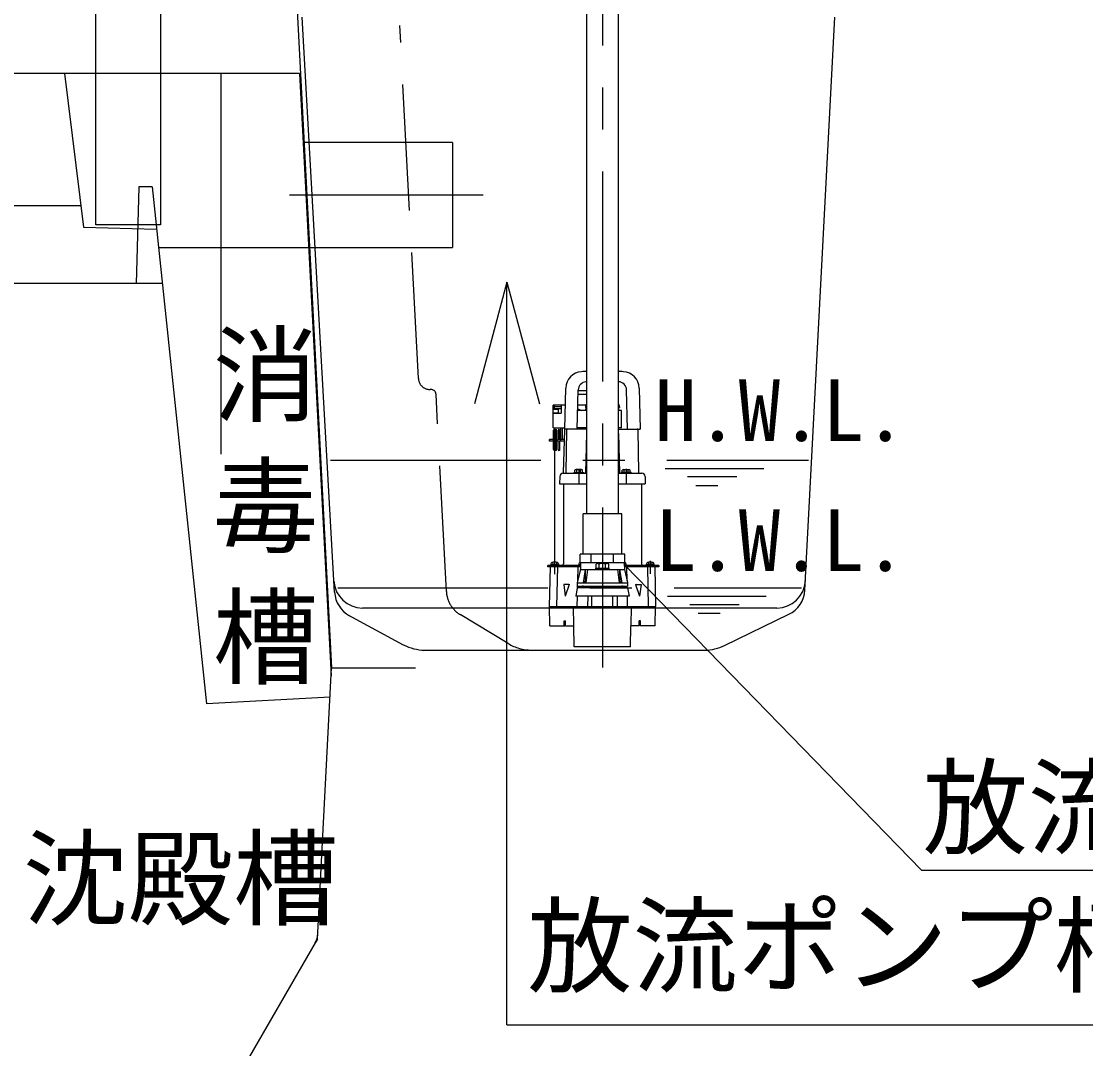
# Model space of a CAD drawing. Units: millimetres, scale not verified. Extents: x -14850 to 14850, y -10500 to 10500.
# Drawn here: x -7994 to -6728, y -4726 to -3504 of the extents above; entities that cross this region are included whole.
import ezdxf
from ezdxf.enums import TextEntityAlignment as Align

# ---------------------------------------------------------------- set-up
doc = ezdxf.new("R2010")
doc.units = ezdxf.units.MM
doc.header["$LTSCALE"] = 50
for name, pattern in [('CHAIN1', [8, 5, -1, 1, -1]), ('DASHED3', [4, 3, -1]), ('LONG_DASHED1', [7, 6, -1])]:
    doc.linetypes.add(name, pattern=pattern)
doc.layers.add('0-0_機器', color=3, linetype='Continuous', lineweight=25)
doc.layers.add('0-1_空気管', color=3, linetype='Continuous', lineweight=25)
doc.styles.add('ＭＳ ゴシック', font='')
doc.styles.get('ＭＳ ゴシック').set_extended_font_data('MS Gothic')

msp = doc.modelspace()

# ---------------------------------------------------------------- linework, layer by layer
at = {"layer": '0-0_機器', "linetype": 'CHAIN1'}
for p, q in [((-7302.41, -3282.73), (-7302.41, -4273.04)), ((-7625.82, -4026.22), (-7057.5, -4026.22)), ((-7227.88, -4036.22), (-7110.3, -4036.22)), ((-7142.59, -4046.22), (-7201.38, -4046.22)), ((-7191.45, -4056.22), (-7164.95, -4056.22)), ((-7617.26, -4178.22), (-7065.46, -4178.22)), ((-7225.12, -4188.22), (-7107.53, -4188.22)), ((-7139.83, -4198.22), (-7198.62, -4198.22)), ((-7188.68, -4208.22), (-7162.18, -4208.22))]:
    msp.add_line(p, q, dxfattribs=at)
at = {"layer": '0-0_機器'}
for p, q in [((-7321.41, -3399.22), (-7321.41, -4090.22)), ((-7283.41, -4090.22), (-7283.41, -3399.22)), ((-7620.98, -4183.35), (-7659.53, -3499.22)), ((-7061.6, -4180.83), (-7025.87, -3499.22)), ((-7346.14, -3940.44), (-7347.41, -3989.22)), ((-7332.41, -3989.22), (-7331.2, -3942.69)), ((-7321.41, -3948.22), (-7331.34, -3948.22)), ((-7321.41, -3943.72), (-7331.22, -3943.72)), ((-7272.41, -3989.22), (-7273.63, -3942.69)), ((-7258.69, -3940.44), (-7257.41, -3989.22)), ((-7361.03, -3964.72), (-7361.03, -3960.72)), ((-7346.67, -3960.72), (-7361.03, -3960.72)), ((-7360.99, -3964.72), (-7360.99, -3960.72)), ((-7359.27, -3964.72), (-7359.27, -3960.72)), ((-7351.69, -3962.72), (-7359.27, -3962.72)), ((-7351.69, -3960.72), (-7351.69, -3970.22)), ((-7322.32, -3960.72), (-7331.67, -3960.72)), ((-7322.49, -3961.56), (-7322.6, -3963.72)), ((-7282.34, -3961.56), (-7282.23, -3963.72)), ((-7361.59, -3964.72), (-7361.59, -3970.22)), ((-7361.59, -3964.72), (-7351.69, -3964.72)), ((-7361.59, -3965.72), (-7354.83, -3965.72)), ((-7361.59, -3970.02), (-7354.83, -3970.02)), ((-7361.59, -3970.22), (-7351.69, -3970.22)), ((-7361.03, -3987.72), (-7361.03, -3970.22)), ((-7354.83, -3965.72), (-7353.83, -3964.72)), ((-7354.83, -3970.02), (-7354.83, -3965.72)), ((-7353.83, -3970.22), (-7354.83, -3970.02)), ((-7331.82, -3966.63), (-7330.4, -3967.22)), ((-7331.78, -3965.13), (-7326.77, -3967.22)), ((-7321.41, -3967.22), (-7330.4, -3967.22)), ((-7321.41, -3963.72), (-7322.6, -3963.72)), ((-7322.11, -3967.22), (-7322.11, -3965.72)), ((-7321.41, -3965.72), (-7322.11, -3965.72)), ((-7322.1, -3963.72), (-7322.1, -3965.72)), ((-7282.23, -3963.72), (-7283.41, -3963.72)), ((-7282.72, -3965.72), (-7283.41, -3965.72)), ((-7279.72, -3967.22), (-7283.41, -3967.22)), ((-7282.73, -3965.72), (-7282.73, -3963.72)), ((-7282.72, -3967.22), (-7282.72, -3965.72)), ((-7279.72, -3987.72), (-7279.72, -3967.22)), ((-7361.03, -3987.72), (-7347.38, -3987.72)), ((-7359.28, -3987.72), (-7359.28, -4147.62)), ((-7352.46, -3987.72), (-7352.46, -4001.72)), ((-7350.46, -3987.72), (-7350.46, -4001.72)), ((-7321.41, -3987.72), (-7332.37, -3987.72)), ((-7279.72, -3987.72), (-7283.41, -3987.72)), ((-7360.65, -4013.72), (-7360.65, -3990.72)), ((-7359.65, -3989.72), (-7359.28, -3989.72)), ((-7358.68, -4013.84), (-7358.68, -3990.72)), ((-7357.68, -3989.72), (-7356.93, -3989.72)), ((-7356.93, -4014.72), (-7356.93, -3989.72)), ((-7355.17, -4001.72), (-7355.17, -3990.72)), ((-7354.17, -3989.72), (-7353.42, -3989.72)), ((-7353.42, -4001.72), (-7353.42, -3989.72)), ((-7347.7, -3990.19), (-7349.04, -4041.43)), ((-7321.41, -3989.22), (-7347.41, -3989.22)), ((-7345.66, -4041.42), (-7344.75, -3990.2)), ((-7321.41, -3994.38), (-7322.65, -4041.43)), ((-7283.41, -3989.22), (-7257.41, -3989.22)), ((-7283.41, -3994.38), (-7282.18, -4041.43)), ((-7259.17, -4041.42), (-7260.08, -3990.2)), ((-7365.53, -4003.72), (-7365.53, -4001.72)), ((-7360.65, -4001.72), (-7365.53, -4001.72)), ((-7360.65, -4003.72), (-7365.53, -4003.72)), ((-7365.28, -4001.72), (-7365.28, -4003.72)), ((-7348, -4001.72), (-7355.71, -4001.72)), ((-7355.71, -4003.72), (-7355.71, -4001.72)), ((-7348.05, -4003.72), (-7355.71, -4003.72)), ((-7355.17, -4013.72), (-7355.17, -4003.72)), ((-7353.42, -4003.72), (-7353.42, -4014.72)), ((-7351.96, -4003.72), (-7351.96, -4001.72)), ((-7359.28, -4014.72), (-7359.65, -4014.72)), ((-7356.93, -4014.72), (-7357.8, -4014.72)), ((-7353.42, -4014.72), (-7354.17, -4014.72)), ((-7335.27, -4040.92), (-7335.27, -4038.04)), ((-7327.19, -4037.42), (-7334.12, -4037.42)), ((-7332.96, -4040.92), (-7332.96, -4038.04)), ((-7330.65, -4036.72), (-7330.65, -4054.86)), ((-7328.34, -4040.92), (-7328.34, -4038.04)), ((-7326.04, -4040.92), (-7326.04, -4038.04)), ((-7278.79, -4040.92), (-7278.79, -4038.04)), ((-7277.64, -4037.42), (-7270.71, -4037.42)), ((-7276.48, -4040.92), (-7276.48, -4038.04)), ((-7274.17, -4036.72), (-7274.17, -4054.86)), ((-7271.87, -4040.92), (-7271.87, -4038.04)), ((-7269.56, -4040.92), (-7269.56, -4038.04)), ((-7353.19, -4045.61), (-7353.41, -4054.22)), ((-7349.19, -4041.72), (-7321.41, -4041.72)), ((-7336.6, -4040.92), (-7336.6, -4041.72)), ((-7283.41, -4041.72), (-7255.64, -4041.72)), ((-7280.12, -4040.92), (-7280.12, -4041.72)), ((-7268.22, -4040.92), (-7280.12, -4040.92)), ((-7268.22, -4040.92), (-7268.22, -4041.72)), ((-7251.64, -4045.61), (-7251.41, -4054.22)), ((-7353.41, -4054.22), (-7321.41, -4054.22)), ((-7348.91, -4054.22), (-7348.91, -4149.72)), ((-7283.41, -4054.22), (-7251.41, -4054.22)), ((-7255.91, -4054.22), (-7255.91, -4149.72)), ((-7325.41, -4138.22), (-7325.41, -4090.22)), ((-7275.86, -4138.22), (-7328.97, -4138.22)), ((-7315.69, -4148.22), (-7315.69, -4138.22)), ((-7289.14, -4148.22), (-7289.14, -4138.22)), ((-7275.86, -4148.22), (-7275.86, -4138.22)), ((-7328.48, -4151.72), (-7367.46, -4151.72)), ((-7367.46, -4153.22), (-7367.46, -4151.72)), ((-7354.23, -4150.92), (-7364.23, -4150.92)), ((-7364.23, -4150.92), (-7364.23, -4151.72)), ((-7363.73, -4149.63), (-7363.73, -4150.92)), ((-7361.63, -4147.86), (-7360.94, -4150.46)), ((-7359.23, -4150.92), (-7360.94, -4150.46)), ((-7359.23, -4145.45), (-7359.23, -4161.99)), ((-7359.23, -4150.92), (-7357.53, -4150.46)), ((-7356.83, -4147.86), (-7357.53, -4150.46)), ((-7354.73, -4149.63), (-7354.73, -4150.92)), ((-7354.23, -4150.92), (-7354.23, -4151.72)), ((-7330.95, -4150.92), (-7330.95, -4151.72)), ((-7328.46, -4150.92), (-7330.95, -4150.92)), ((-7330.45, -4149.63), (-7330.45, -4150.92)), ((-7328.43, -4149.2), (-7328.55, -4156.11)), ((-7309.92, -4154.62), (-7309.92, -4150.12)), ((-7296.78, -4149.12), (-7308.04, -4149.12)), ((-7306.17, -4154.62), (-7306.17, -4150.12)), ((-7298.66, -4154.62), (-7298.66, -4150.12)), ((-7294.91, -4154.62), (-7294.91, -4150.12)), ((-7276.4, -4149.2), (-7276.28, -4156.11)), ((-7273.88, -4150.92), (-7276.37, -4150.92)), ((-7235.41, -4151.72), (-7276.35, -4151.72)), ((-7274.38, -4149.63), (-7274.38, -4150.92)), ((-7273.88, -4150.92), (-7273.88, -4151.72)), ((-7250.6, -4150.92), (-7250.6, -4151.72)), ((-7240.6, -4150.92), (-7250.6, -4150.92)), ((-7250.1, -4149.63), (-7250.1, -4150.92)), ((-7248, -4147.86), (-7247.3, -4150.46)), ((-7245.6, -4150.92), (-7247.3, -4150.46)), ((-7245.6, -4145.9), (-7245.6, -4161.4)), ((-7245.6, -4150.92), (-7243.89, -4150.46)), ((-7243.2, -4147.86), (-7243.89, -4150.46)), ((-7241.1, -4149.63), (-7241.1, -4150.92)), ((-7240.6, -4150.92), (-7240.6, -4151.72)), ((-7235.41, -4151.72), (-7235.41, -4153.22)), ((-7328.48, -4153.22), (-7367.46, -4153.22)), ((-7364.73, -4153.22), (-7365.73, -4200.22)), ((-7355.92, -4153.22), (-7356.91, -4200.22)), ((-7328.58, -4156.32), (-7332.32, -4171.99)), ((-7331.77, -4169.69), (-7331.43, -4153.22)), ((-7328.55, -4156.22), (-7276.27, -4156.22)), ((-7322.8, -4156.22), (-7325.36, -4172.09)), ((-7322.8, -4156.22), (-7323.04, -4170.24)), ((-7320.27, -4156.22), (-7322.33, -4172.09)), ((-7310.41, -4154.62), (-7294.41, -4154.62)), ((-7310.41, -4156.22), (-7310.41, -4154.62)), ((-7294.41, -4156.22), (-7294.41, -4154.62)), ((-7284.56, -4156.22), (-7282.5, -4172.09)), ((-7282.03, -4156.22), (-7279.47, -4172.09)), ((-7282.03, -4156.22), (-7281.79, -4170.24)), ((-7235.41, -4153.22), (-7276.35, -4153.22)), ((-7276.25, -4156.32), (-7272.51, -4171.99)), ((-7273.06, -4169.69), (-7273.4, -4153.22)), ((-7248.91, -4153.22), (-7247.91, -4200.22)), ((-7240.1, -4153.22), (-7239.1, -4200.22)), ((-7342.63, -4174.22), (-7348.34, -4174.22)), ((-7348.34, -4174.22), (-7346.61, -4188.22)), ((-7341.8, -4174.22), (-7346.61, -4188.22)), ((-7332.34, -4172.09), (-7272.49, -4172.09)), ((-7331.94, -4178.22), (-7331.9, -4176.22)), ((-7327.41, -4176.22), (-7327.41, -4178.22)), ((-7326.41, -4176.22), (-7326.41, -4176.72)), ((-7325.91, -4175.43), (-7325.91, -4178.43)), ((-7325.41, -4176.22), (-7279.41, -4176.22)), ((-7325.41, -4176.22), (-7325.41, -4176.72)), ((-7324.37, -4171.22), (-7322.21, -4171.22)), ((-7317.41, -4176.22), (-7317.41, -4178.22)), ((-7287.41, -4176.22), (-7287.41, -4178.22)), ((-7280.46, -4171.22), (-7282.61, -4171.22)), ((-7279.41, -4176.22), (-7279.41, -4176.72)), ((-7278.91, -4175.43), (-7278.91, -4178.43)), ((-7278.41, -4176.22), (-7272.41, -4176.22)), ((-7278.41, -4176.22), (-7278.41, -4176.72)), ((-7277.41, -4176.22), (-7277.41, -4178.22)), ((-7272.89, -4178.22), (-7272.93, -4176.22)), ((-7272.48, -4172.2), (-7272.41, -4176.22)), ((-7263.03, -4174.22), (-7258.22, -4188.22)), ((-7262.2, -4174.22), (-7256.49, -4174.22)), ((-7256.49, -4174.22), (-7258.22, -4188.22)), ((-7270.62, -4188.22), (-7334.2, -4188.22)), ((-7332.39, -4200.22), (-7332.15, -4188.22)), ((-7319.96, -4188.22), (-7320.04, -4200.22)), ((-7314.91, -4200.22), (-7314.91, -4188.22)), ((-7289.91, -4200.22), (-7289.91, -4188.22)), ((-7284.87, -4188.22), (-7284.79, -4200.22)), ((-7272.44, -4200.22), (-7272.68, -4188.22)), ((-7272.41, -4178.22), (-7270.67, -4187.98)), ((-7094.98, -4202.22), (-7587.78, -4202.22)), ((-7365.41, -4200.22), (-7239.1, -4200.22)), ((-7365.01, -4223.22), (-7365.41, -4200.22)), ((-7336.48, -4223.22), (-7336.89, -4200.22)), ((-7268.34, -4223.22), (-7267.94, -4200.22)), ((-7239.82, -4223.22), (-7239.41, -4200.22)), ((-7605.16, -4210.29), (-7539.31, -4245.76)), ((-7157.02, -4246.77), (-7080.67, -4209.62)), ((-7365.01, -4223.22), (-7347.27, -4223.22)), ((-7347.79, -4217.22), (-7346.21, -4217.22)), ((-7347.79, -4223.22), (-7347.79, -4217.22)), ((-7347.37, -4218.02), (-7347.37, -4217.22)), ((-7347.37, -4218.02), (-7346.21, -4218.02)), ((-7347.27, -4223.22), (-7347.27, -4218.02)), ((-7346.87, -4219.31), (-7346.87, -4218.02)), ((-7346.21, -4223.22), (-7346.21, -4217.22)), ((-7346.21, -4223.22), (-7336.32, -4223.22)), ((-7335.89, -4248.22), (-7336.32, -4223.22)), ((-7268.94, -4248.22), (-7268.51, -4223.22)), ((-7258.62, -4223.22), (-7268.51, -4223.22)), ((-7258.62, -4223.22), (-7258.62, -4217.22)), ((-7257.04, -4217.22), (-7258.62, -4217.22)), ((-7257.46, -4218.02), (-7258.62, -4218.02)), ((-7257.96, -4219.31), (-7257.96, -4218.02)), ((-7257.55, -4223.22), (-7257.55, -4218.02)), ((-7239.82, -4223.22), (-7257.55, -4223.22)), ((-7257.46, -4218.02), (-7257.46, -4217.22)), ((-7257.04, -4223.22), (-7257.04, -4217.22)), ((-7513.7, -4252.22), (-7180.65, -4252.22)), ((-7268.94, -4248.22), (-7335.89, -4248.22))]:
    msp.add_line(p, q, dxfattribs=at)
at = {"layer": '0-0_機器', "linetype": 'DASHED3'}
for p, q in [((-7521.36, -3928.95), (-7543.38, -3508.9)), ((-7488.04, -4182.62), (-7500.34, -3947.9)), ((-7414.59, -4244.43), (-7471.68, -4209.93))]:
    msp.add_line(p, q, dxfattribs=at)
at = {"layer": '0-0_機器', "linetype": 'LONG_DASHED1'}
msp.add_line((-7506.33, -3942.22), (-7507.38, -3942.22), dxfattribs=at)
at = {"layer": '0-0_機器'}
for points in [[(-7336.6, -4040.92), (-7324.7, -4040.92), (-7324.7, -4041.72)], [(-7279.42, -4138.22), (-7279.42, -4090.22), (-7325.41, -4090.22)], [(-7275.86, -4148.22), (-7328.97, -4148.22), (-7328.97, -4138.22)], [(-7332.34, -4172.2), (-7332.41, -4176.22), (-7326.41, -4176.22)], [(-7272.41, -4178.22), (-7332.41, -4178.22), (-7334.16, -4187.98)]]:
    msp.add_lwpolyline(points, dxfattribs=at)
for centre, radius, start, end in [((-7326.14, -3940.96), 20, 93.58022, 178.5), ((-7302.41, -4320.22), 400, 92.72256, 93.58022), ((-7302.41, -4320.22), 400, 86.41977, 87.27742), ((-7278.69, -3940.96), 20, 1.5, 86.41977), ((-7321.2, -3942.95), 10, 94.4892, 178.5), ((-7302.41, -4182.22), 250, 94.35866, 94.48918), ((-7283.63, -3942.95), 10, 1.5, 88.76869), ((-7319.49, -3961.72), 3, 129.80734, 177), ((-7285.34, -3961.72), 3, 3, 50.19275), ((-7359.65, -3990.72), 1, 90, 180), ((-7357.68, -3990.72), 1, 90, 180), ((-7354.17, -3990.72), 1, 90, 180), ((-7346.7, -3990.22), 1, 90, 178.49998), ((-7343.75, -3990.22), 1, 90, 178.97594), ((-7261.08, -3990.22), 1, 1.02405, 90), ((-7258.71, -3988.92), 0.3, 180, 270), ((-7359.65, -4013.72), 1, 180, 270), ((-7357.8, -4013.84), 0.875, 180, 270), ((-7354.17, -4013.72), 1, 180, 270), ((-7334.12, -4038.8), 1.39, 33.62659, 146.37338), ((-7330.65, -4042.04), 4.62, 59.99989, 120.00006), ((-7327.19, -4038.8), 1.39, 33.62659, 146.37338), ((-7277.64, -4038.8), 1.39, 33.6266, 146.3734), ((-7274.17, -4042.04), 4.62, 59.99992, 120.00008), ((-7270.71, -4038.8), 1.39, 33.6266, 146.3734), ((-7349.19, -4045.72), 4, 90, 178.5), ((-7349.34, -4041.42), 0.3, 271.99644, 358.5), ((-7345.96, -4041.42), 0.3, 270, 358.97594), ((-7322.95, -4041.42), 0.3, 270, 358.5), ((-7281.88, -4041.42), 0.3, 181.49997, 270), ((-7258.86, -4041.42), 0.3, 181.02405, 270), ((-7255.49, -4041.42), 0.3, 181.49997, 268.00354), ((-7255.64, -4045.72), 4, 1.5, 89.99998), ((-7362.13, -4149.63), 1.6, 106.19127, 179.99994), ((-7359.23, -4159.62), 12, 73.80858, 106.19127), ((-7356.33, -4149.63), 1.6, 0, 73.80858), ((-7350.91, -4149.72), 2, 270, 0), ((-7328.85, -4149.63), 1.6, 106.19127, 179.99994), ((-7327.43, -4149.22), 1, 90, 179), ((-7308.04, -4151.37), 2.25, 33.62593, 146.37404), ((-7302.41, -4156.62), 7.51, 59.99989, 120.00006), ((-7296.78, -4151.37), 2.25, 33.62593, 146.37404), ((-7277.4, -4149.22), 1, 0.99997, 90), ((-7275.98, -4149.63), 1.6, 0, 73.80858), ((-7253.91, -4149.72), 2, 180, 270), ((-7248.5, -4149.63), 1.6, 106.19127, 179.99994), ((-7245.6, -4159.62), 12, 73.80858, 106.19127), ((-7242.7, -4149.63), 1.6, 0, 73.80858), ((-7329.55, -4156.09), 1, 346.57716, 358.99998), ((-7275.28, -4156.09), 1, 180.99997, 193.42279), ((-7587.78, -4168.22), 34, 183.22513, 269.99998), ((-7342.63, -4173.22), 1, 270, 349.52032), ((-7331.34, -4172.22), 1, 166.57718, 179), ((-7325.91, -4176.72), 0.5, 180, 0), ((-7324.37, -4172.22), 1, 166.57718, 172.74577), ((-7324.37, -4172.22), 1, 90, 168.63907), ((-7324.04, -4170.22), 1, 270, 359), ((-7280.79, -4170.22), 1, 180.99997, 270), ((-7280.46, -4172.22), 1, 11.36092, 89.99998), ((-7280.46, -4172.22), 1, 7.25421, 13.42281), ((-7278.91, -4176.72), 0.5, 180, 0), ((-7273.48, -4172.22), 1, 0.99997, 13.42279), ((-7262.2, -4173.22), 1, 190.47964, 270), ((-7094.98, -4168.22), 34, 270, 357), ((-7587.03, -4181.43), 34, 183.22513, 241.69037), ((-7095.55, -4179.05), 34, 295.9467, 356.99998), ((-7345.27, -4219.31), 1.6, 179.99991, 233.867), ((-7259.56, -4219.31), 1.6, 306.13297, 0.00006), ((-7513.7, -4198.22), 54, 241.69038, 270), ((-7180.65, -4198.22), 54, 270, 295.9467)]:
    msp.add_arc(centre, radius, start, end, dxfattribs=at)
at = {"layer": '0-0_機器', "linetype": 'DASHED3'}
for centre, radius, start, end in [((-7507.38, -3928.22), 14, 182.99998, 270), ((-7506.33, -3948.22), 6, 3, 90), ((-7454.09, -4180.84), 34, 182.99998, 238.85229)]:
    msp.add_arc(centre, radius, start, end, dxfattribs=at)
at = {"layer": '0-0_機器', "linetype": 'LONG_DASHED1'}
msp.add_arc((-7386.66, -4198.22), 54, 238.85229, 270, dxfattribs=at)
at = {"layer": '0-1_空気管'}
for p, q in [((-7904.99, -3746.22), (-7904.99, -3326.22)), ((-7666.94, -3464.6), (-7624.57, -4273.22)), ((-7662.62, -3566.22), (-8036.12, -3566.22)), ((-7756.1, -4019.14), (-7756.1, -3566.22)), ((-7662.62, -3566.22), (-7625.07, -4282.77)), ((-7480.81, -3648.22), (-7658.32, -3648.22)), ((-7480.81, -3648.22), (-7480.81, -3773.22)), ((-7854, -3701.22), (-7857.02, -3816.38)), ((-7837.93, -3701.22), (-7854, -3701.22)), ((-7837.93, -3701.22), (-7773.3, -4316.12)), ((-10165.7, -3723.22), (-7922.85, -3723.22)), ((-7830.36, -3773.22), (-7480.81, -3773.22)), ((-7825.84, -3816.22), (-8023.02, -3816.22)), ((-7415.93, -3814.41), (-7454.75, -3959.3)), ((-6922.88, -4514.16), (-7275.43, -4151.71)), ((-7641.5, -4596.33), (-7624.57, -4273.22)), ((-7624.57, -4273.22), (-7524.56, -4273.22)), ((-7626.41, -4308.42), (-7773.3, -4316.12)), ((-6922.88, -4514.16), (-6273.71, -4514.16)), ((-7415.93, -4697.95), (-6616.65, -4697.95))]:
    msp.add_line(p, q, dxfattribs=at)
at = {"layer": '0-1_空気管', "linetype": 'CHAIN1'}
msp.add_line((-7674.7, -3710.72), (-7444.23, -3710.72), dxfattribs=at)
at = {"layer": '0-1_空気管'}
for points in [[(-7828.08, -3326.22), (-7828.08, -3746.22), (-7904.99, -3746.22)], [(-7942.12, -3566.22), (-7919.66, -3749.15), (-7832.65, -3751.43)], [(-7415.93, -4697.95), (-7415.93, -3814.41), (-7377.11, -3959.3)], [(-7641.5, -4596.33), (-7643.9, -4600.49), (-7909.18, -5059.96)]]:
    msp.add_lwpolyline(points, dxfattribs=at)
msp.add_arc((-7661.22, -4590.49), 20, 330, 357, dxfattribs=at)

# ---------------------------------------------------------------- texts
at = {"layer": '0-0_機器', "color": 4, "style": 'ＭＳ ゴシック'}
for s, p in [('H.W.L.', (-7240.31, -4025.42)), ('L.W.L.', (-7240.31, -4180.03))]:
    msp.add_text(s, height=73.31, dxfattribs=at).set_placement(p, align=Align.BOTTOM_LEFT)
at = {"layer": '0-1_空気管', "color": 4, "style": 'ＭＳ ゴシック'}
for s, p in [('消', (-7765.83, -3998.4)), ('毒', (-7765.83, -4154.4)), ('槽', (-7765.83, -4310.4)), ('放流ポンプ', (-6921.56, -4512.85)), ('沈殿槽', (-7992.08, -4597.31)), ('放流ポンプ槽', (-7391.81, -4677.53))]:
    msp.add_text(s, height=91.79, dxfattribs=at).set_placement(p, align=Align.BOTTOM_LEFT)

doc.saveas('drawing.dxf')
